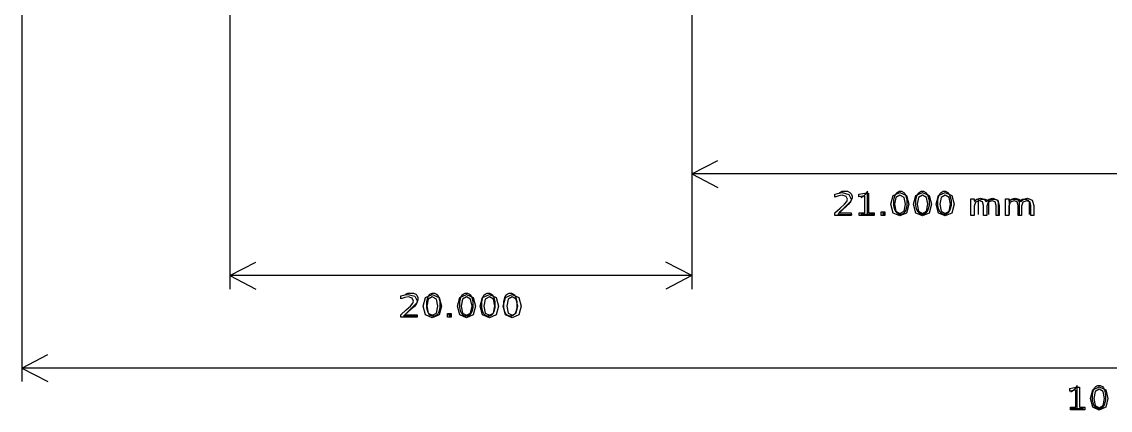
# Model space of a CAD drawing. Extents: x 0 to 143, y 0 to 190.
# Drawn here: x 24.07 to 71.18, y 0.35 to 17.15 of the extents above; entities that cross this region are included whole.
import ezdxf

# ---------------------------------------------------------------- set-up
doc = ezdxf.new("R2010")
doc.units = 0

msp = doc.modelspace()

# ---------------------------------------------------------------- linework, layer by layer
at = {"layer": 'Layer 1', "color": 7}
for points in [[(24.07412, 39.5728), (24.07412, 1.5871)], [(53.0733, 39.07242), (53.0733, 9.98688)], [(33.07334, 17.57132), (33.07334, 5.58506)], [(53.0733, 17.57132), (53.0733, 5.58506)], [(53.0733, 10.57108), (54.20106, 11.15782)], [(74.07402, 10.57108), (53.0733, 10.57108)], [(53.0733, 10.57108), (54.20106, 9.98688)], [(59.439056, 8.881652), (59.968188, 8.881652), (59.968188, 8.770974), (59.256671, 8.770974), (59.256671, 8.881652), (59.491593, 9.089333), (59.679228, 9.257953), (59.780551, 9.377745), (59.809825, 9.47475), (59.746777, 9.601051), (59.583909, 9.64988), (59.433051, 9.628395), (59.264177, 9.563292), (59.264177, 9.696103), (59.435302, 9.74428), (59.580907, 9.760556), (59.858608, 9.685037), (59.962184, 9.483213), (59.935915, 9.369282), (59.842098, 9.24298), (59.722761, 9.133605), (59.439056, 8.881652), (59.439056, 8.881652)], [(59.43092, 9.72526), (59.47918, 9.77352), (59.57316, 9.81924), (59.81192, 9.81924), (59.9059, 9.77352), (59.95416, 9.72526), (60.00242, 9.62874), (60.00242, 9.53476), (59.95416, 9.39252), (59.38266, 8.82102), (60.00242, 8.82102)], [(60.312689, 8.881652), (60.560369, 8.881652), (60.560369, 9.623188), (60.290923, 9.576312), (60.290923, 9.696103), (60.558868, 9.742979), (60.710478, 9.742979), (60.710478, 8.881652), (60.958156, 8.881652), (60.958156, 8.770974), (60.312689, 8.770974), (60.312689, 8.881652)], [(60.6679, 8.82102), (60.6679, 9.81924), (60.57392, 9.677), (60.4774, 9.58302), (60.38342, 9.53476)], [(62.077219, 9.760556), (62.364676, 9.631001), (62.4645, 9.256), (62.364676, 8.881), (62.077219, 8.752095), (61.78901, 8.881), (61.689938, 9.256), (61.78901, 9.631001), (62.077219, 9.760556), (62.077219, 9.760556)], [(62.04966, 9.81924), (62.14618, 9.81924), (62.24016, 9.77352), (62.28842, 9.72526), (62.33668, 9.62874), (62.3824, 9.43824), (62.3824, 9.20202), (62.33668, 9.01152), (62.28842, 8.915), (62.24016, 8.86674), (62.14618, 8.82102), (62.04966, 8.82102), (61.95568, 8.86674), (61.90742, 8.915), (61.85916, 9.01152), (61.8109, 9.20202), (61.8109, 9.43824), (61.85916, 9.62874), (61.90742, 9.72526), (61.95568, 9.77352), (62.04966, 9.81924)], [(62.077219, 9.65639), (61.900841, 9.556129), (61.842297, 9.256), (61.900841, 8.955869), (62.077219, 8.85626), (62.253597, 8.955869), (62.31289, 9.256), (62.253597, 9.556129), (62.077219, 9.65639), (62.077219, 9.65639)], [(63.055177, 9.760556), (63.342637, 9.631001), (63.442459, 9.256), (63.342637, 8.881), (63.055177, 8.752095), (62.766969, 8.881), (62.667896, 9.256), (62.766969, 9.631001), (63.055177, 9.760556), (63.055177, 9.760556)], [(63.00216, 9.81924), (63.09868, 9.81924), (63.19266, 9.77352), (63.24092, 9.72526), (63.28918, 9.62874), (63.3349, 9.43824), (63.3349, 9.20202), (63.28918, 9.01152), (63.24092, 8.915), (63.19266, 8.86674), (63.09868, 8.82102), (63.00216, 8.82102), (62.90818, 8.86674), (62.85992, 8.915), (62.81166, 9.01152), (62.7634, 9.20202), (62.7634, 9.43824), (62.81166, 9.62874), (62.85992, 9.72526), (62.90818, 9.77352), (63.00216, 9.81924)], [(63.055177, 9.65639), (62.8788, 9.556129), (62.820258, 9.256), (62.8788, 8.955869), (63.055177, 8.85626), (63.231555, 8.955869), (63.290849, 9.256), (63.231555, 9.556129), (63.055177, 9.65639), (63.055177, 9.65639)], [(64.033138, 9.760556), (64.320595, 9.631001), (64.42042, 9.256), (64.320595, 8.881), (64.033138, 8.752095), (63.74493, 8.881), (63.645857, 9.256), (63.74493, 9.631001), (64.033138, 9.760556), (64.033138, 9.760556)], [(63.95466, 9.81924), (64.05118, 9.81924), (64.14516, 9.77352), (64.19342, 9.72526), (64.23914, 9.62874), (64.2874, 9.43824), (64.2874, 9.20202), (64.23914, 9.01152), (64.19342, 8.915), (64.14516, 8.86674), (64.05118, 8.82102), (63.95466, 8.82102), (63.86068, 8.86674), (63.81242, 8.915), (63.76416, 9.01152), (63.7159, 9.20202), (63.7159, 9.43824), (63.76416, 9.62874), (63.81242, 9.72526), (63.86068, 9.77352), (63.95466, 9.81924)], [(64.033138, 9.65639), (63.856761, 9.556129), (63.798216, 9.256), (63.856761, 8.955869), (64.033138, 8.85626), (64.209516, 8.955869), (64.26881, 9.256), (64.209516, 9.556129), (64.033138, 9.65639), (64.033138, 9.65639)], [(65.810427, 9.360165), (65.934267, 9.479307), (66.103891, 9.517719), (66.306537, 9.437641), (66.377838, 9.211078), (66.377838, 8.770974), (66.238989, 8.770974), (66.238989, 9.207171), (66.196207, 9.362772), (66.065613, 9.413551), (65.89599, 9.351702), (65.833694, 9.183084), (65.833694, 8.770974), (65.694844, 8.770974), (65.694844, 9.207171), (65.652063, 9.362772), (65.519965, 9.413551), (65.351845, 9.351052), (65.289549, 9.183084), (65.289549, 8.770974), (65.150698, 8.770974), (65.150698, 9.50014), (65.289549, 9.50014), (65.289549, 9.386858), (65.402882, 9.485817), (65.559744, 9.517719), (65.715109, 9.477353), (65.810427, 9.360165), (65.810427, 9.360165)], [(65.47866, 8.82102), (65.47866, 9.4865)], [(65.47866, 9.39252), (65.52692, 9.43824), (65.6209, 9.4865), (65.76314, 9.4865), (65.85966, 9.43824), (65.90792, 9.34426), (65.90792, 8.82102)], [(65.90792, 9.34426), (65.95364, 9.43824), (66.05016, 9.4865), (66.1924, 9.4865), (66.28892, 9.43824), (66.33464, 9.34426), (66.33464, 8.82102)], [(67.307762, 9.360165), (67.431603, 9.479307), (67.601226, 9.517719), (67.803873, 9.437641), (67.875175, 9.211078), (67.875175, 8.770974), (67.736324, 8.770974), (67.736324, 9.207171), (67.693543, 9.362772), (67.562948, 9.413551), (67.393325, 9.351702), (67.331031, 9.183084), (67.331031, 8.770974), (67.19218, 8.770974), (67.19218, 9.207171), (67.149398, 9.362772), (67.017303, 9.413551), (66.849181, 9.351052), (66.786884, 9.183084), (66.786884, 8.770974), (66.648035, 8.770974), (66.648035, 9.50014), (66.786884, 9.50014), (66.786884, 9.386858), (66.900217, 9.485817), (67.057082, 9.517719), (67.212444, 9.477353), (67.307762, 9.360165), (67.307762, 9.360165)], [(66.81216, 8.82102), (66.81216, 9.4865)], [(66.81216, 9.39252), (66.86042, 9.43824), (66.9544, 9.4865), (67.09664, 9.4865), (67.19316, 9.43824), (67.24142, 9.34426), (67.24142, 8.82102)], [(67.24142, 9.34426), (67.28714, 9.43824), (67.38366, 9.4865), (67.5259, 9.4865), (67.62242, 9.43824), (67.66814, 9.34426), (67.66814, 8.82102)], [(60.95492, 8.82102), (60.38342, 8.82102)], [(61.264378, 8.936339), (61.422745, 8.936339), (61.422745, 8.770974), (61.264378, 8.770974), (61.264378, 8.936339)], [(61.38418, 8.915), (61.4299, 8.86674), (61.38418, 8.82102), (61.33592, 8.86674), (61.38418, 8.915), (61.38418, 8.82102)], [(33.07334, 6.1718), (34.2011, 6.75854)], [(53.0733, 6.1718), (51.94808, 6.75854)], [(53.0733, 6.1718), (33.07334, 6.1718)], [(33.07334, 6.1718), (34.2011, 5.58506)], [(53.0733, 6.1718), (51.94808, 5.58506)], [(40.656774, 4.481618), (41.191287, 4.481618), (41.191287, 4.37094), (40.472538, 4.37094), (40.472538, 4.481618), (40.709847, 4.689299), (40.89939, 4.857919), (41.001744, 4.97771), (41.031312, 5.074716), (40.967627, 5.201017), (40.803101, 5.249846), (40.650709, 5.22836), (40.48012, 5.163257), (40.48012, 5.296069), (40.652984, 5.344248), (40.800068, 5.360521), (41.080593, 5.285002), (41.185224, 5.083179), (41.158686, 4.969247), (41.063913, 4.842946), (40.943365, 4.733571), (40.656774, 4.481618), (40.656774, 4.481618)], [(40.64508, 5.32344), (40.69334, 5.3717), (40.78732, 5.41996), (41.02608, 5.41996), (41.1226, 5.3717), (41.16832, 5.32344), (41.21658, 5.22946), (41.21658, 5.13294), (41.16832, 4.9907), (40.59682, 4.4192), (41.21658, 4.4192)], [(41.840287, 5.360521), (42.130668, 5.230966), (42.231506, 4.855966), (42.130668, 4.480965), (41.840287, 4.35206), (41.549147, 4.480965), (41.449069, 4.855966), (41.549147, 5.230966), (41.840287, 5.360521), (41.840287, 5.360521)], [(41.83634, 5.41996), (41.93032, 5.41996), (42.02684, 5.3717), (42.0751, 5.32344), (42.12082, 5.22946), (42.16908, 5.03896), (42.16908, 4.8002), (42.12082, 4.6097), (42.0751, 4.51572), (42.02684, 4.46746), (41.93032, 4.4192), (41.83634, 4.4192), (41.73982, 4.46746), (41.6941, 4.51572), (41.64584, 4.6097), (41.59758, 4.8002), (41.59758, 5.03896), (41.64584, 5.22946), (41.6941, 5.32344), (41.73982, 5.3717), (41.83634, 5.41996)], [(41.840287, 5.256356), (41.662114, 5.156095), (41.602978, 4.855966), (41.662114, 4.555837), (41.840287, 4.456226), (42.018458, 4.555837), (42.078354, 4.855966), (42.018458, 5.156095), (41.840287, 5.256356), (41.840287, 5.256356)], [(43.32176, 5.360521), (43.612143, 5.230966), (43.712981, 4.855966), (43.612143, 4.480965), (43.32176, 4.35206), (43.030623, 4.480965), (42.930542, 4.855966), (43.030623, 5.230966), (43.32176, 5.360521), (43.32176, 5.360521)], [(43.26382, 5.41996), (43.36034, 5.41996), (43.45432, 5.3717), (43.50258, 5.32344), (43.55084, 5.22946), (43.59656, 5.03896), (43.59656, 4.8002), (43.55084, 4.6097), (43.50258, 4.51572), (43.45432, 4.46746), (43.36034, 4.4192), (43.26382, 4.4192), (43.16984, 4.46746), (43.12158, 4.51572), (43.07332, 4.6097), (43.0276, 4.8002), (43.0276, 5.03896), (43.07332, 5.22946), (43.12158, 5.32344), (43.16984, 5.3717), (43.26382, 5.41996)], [(43.32176, 5.256356), (43.143589, 5.156095), (43.084453, 4.855966), (43.143589, 4.555837), (43.32176, 4.456226), (43.499933, 4.555837), (43.559829, 4.855966), (43.499933, 5.156095), (43.32176, 5.256356), (43.32176, 5.256356)], [(44.309665, 5.360521), (44.600045, 5.230966), (44.700883, 4.855966), (44.600045, 4.480965), (44.309665, 4.35206), (44.018525, 4.480965), (43.918444, 4.855966), (44.018525, 5.230966), (44.309665, 5.360521), (44.309665, 5.360521)], [(44.21632, 5.41996), (44.31284, 5.41996), (44.40682, 5.3717), (44.45508, 5.32344), (44.50334, 5.22946), (44.54906, 5.03896), (44.54906, 4.8002), (44.50334, 4.6097), (44.45508, 4.51572), (44.40682, 4.46746), (44.31284, 4.4192), (44.21632, 4.4192), (44.12234, 4.46746), (44.07408, 4.51572), (44.02582, 4.6097), (43.97756, 4.8002), (43.97756, 5.03896), (44.02582, 5.22946), (44.07408, 5.32344), (44.12234, 5.3717), (44.21632, 5.41996)], [(44.309665, 5.256356), (44.131492, 5.156095), (44.072355, 4.855966), (44.131492, 4.555837), (44.309665, 4.456226), (44.487836, 4.555837), (44.547732, 4.855966), (44.487836, 5.156095), (44.309665, 5.256356), (44.309665, 5.256356)], [(45.297568, 5.360521), (45.587948, 5.230966), (45.688786, 4.855966), (45.587948, 4.480965), (45.297568, 4.35206), (45.006428, 4.480965), (44.906349, 4.855966), (45.006428, 5.230966), (45.297568, 5.360521), (45.297568, 5.360521)], [(45.16882, 5.41996), (45.26534, 5.41996), (45.35932, 5.3717), (45.40758, 5.32344), (45.45584, 5.22946), (45.50156, 5.03896), (45.50156, 4.8002), (45.45584, 4.6097), (45.40758, 4.51572), (45.35932, 4.46746), (45.26534, 4.4192), (45.16882, 4.4192), (45.07484, 4.46746), (45.02658, 4.51572), (44.97832, 4.6097), (44.93006, 4.8002), (44.93006, 5.03896), (44.97832, 5.22946), (45.02658, 5.32344), (45.07484, 5.3717), (45.16882, 5.41996)], [(45.297568, 5.256356), (45.119394, 5.156095), (45.060258, 4.855966), (45.119394, 4.555837), (45.297568, 4.456226), (45.475738, 4.555837), (45.535634, 4.855966), (45.475738, 5.156095), (45.297568, 5.256356), (45.297568, 5.256356)], [(42.500657, 4.536304), (42.660631, 4.536304), (42.660631, 4.37094), (42.500657, 4.37094), (42.500657, 4.536304)], [(42.59834, 4.51572), (42.6466, 4.46746), (42.59834, 4.4192), (42.55008, 4.46746), (42.59834, 4.51572), (42.59834, 4.4192)], [(24.07412, 2.1713), (25.19934, 2.75804)], [(124.07392, 2.1713), (24.07412, 2.1713)], [(24.07412, 2.1713), (25.19934, 1.5871)], [(69.74078, 0.4187), (69.74078, 1.41946), (69.64426, 1.27722), (69.55028, 1.1807), (69.45376, 1.13498)], [(70.64502, 1.41946), (70.74154, 1.41946), (70.83552, 1.3712), (70.88378, 1.32548), (70.93204, 1.22896), (70.97776, 1.03846), (70.97776, 0.7997), (70.93204, 0.6092), (70.88378, 0.51522), (70.83552, 0.46696), (70.74154, 0.4187), (70.64502, 0.4187), (70.55104, 0.46696), (70.50278, 0.51522), (70.45452, 0.6092), (70.40626, 0.7997), (70.40626, 1.03846), (70.45452, 1.22896), (70.50278, 1.32548), (70.55104, 1.3712), (70.64502, 1.41946)], [(69.451873, 0.481634), (69.694001, 0.481634), (69.694001, 1.223169), (69.430595, 1.176293), (69.430595, 1.296085), (69.692533, 1.34296), (69.840744, 1.34296), (69.840744, 0.481634), (70.082872, 0.481634), (70.082872, 0.370956), (69.451873, 0.370956), (69.451873, 0.481634)], [(70.699196, 1.36054), (70.980211, 1.230982), (71.077795, 0.855981), (70.980211, 0.480981), (70.699196, 0.352076), (70.417449, 0.480981), (70.320596, 0.855981), (70.417449, 1.230982), (70.699196, 1.36054), (70.699196, 1.36054)], [(70.699196, 1.256372), (70.526773, 1.156113), (70.469542, 0.855981), (70.526773, 0.555852), (70.699196, 0.456241), (70.871618, 0.555852), (70.929584, 0.855981), (70.871618, 1.156113), (70.699196, 1.256372), (70.699196, 1.256372)], [(70.02526, 0.4187), (69.45376, 0.4187)]]:
    msp.add_lwpolyline(points, dxfattribs=at)

doc.saveas('drawing.dxf')
